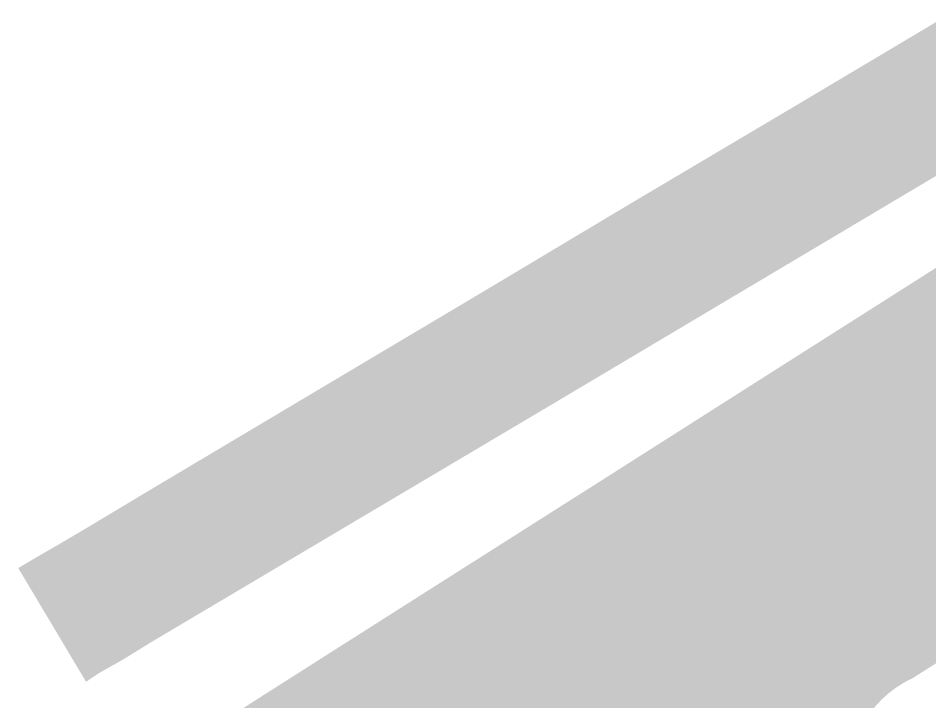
# Model space of a CAD drawing. Header units: inches. Extents: x 96913 to 101138, y 436495 to 440829.
# Drawn here: x 98484.66 to 98532.83, y 440657.66 to 440693.8 of the extents above; entities that cross this region are included whole.
import ezdxf

# ---------------------------------------------------------------- set-up
doc = ezdxf.new("R2010")
doc.units = ezdxf.units.IN
doc.header["$MEASUREMENT"] = 0

msp = doc.modelspace()

# ---------------------------------------------------------------- hatches: boundary and pattern name
h = msp.add_hatch(color=256)
h.paths.add_polyline_path([(98610.625, 440716.19), (98587.847, 440698.165), (98587.51, 440697.893), (98587.34, 440697.737), (98572.845, 440685.361), (98571.901, 440684.582), (98571.518, 440684.261), (98571.128, 440683.946), (98570.733, 440683.639), (98570.332, 440683.34), (98569.926, 440683.048), (98569.514, 440682.764), (98569.096, 440682.488), (98568.674, 440682.219), (98562.318, 440678.193), (98560.852, 440677.248), (98560.228, 440676.878), (98548.152, 440669.18), (98534.651, 440660.633), (98531.952, 440658.919), (98531.477, 440658.674), (98531.07, 440658.419), (98530.686, 440658.13), (98530.327, 440657.811), (98529.996, 440657.462), (98529.696, 440657.088), (98529.427, 440656.689), (98529.193, 440656.269), (98528.995, 440655.832), (98528.834, 440655.379), (98523.35, 440657.069), (98523.033, 440657.215), (98523.025, 440657.219), (98523.017, 440657.222), (98523.009, 440657.225), (98523.001, 440657.228), (98522.992, 440657.231), (98522.984, 440657.234), (98522.976, 440657.237), (98522.967, 440657.24), (98522.959, 440657.242), (98522.951, 440657.244), (98522.76, 440657.292), (98510.864, 440649.708), (98501.705, 440643.918), (98500.853, 440643.374), (98499.993, 440642.826), (98499.565, 440642.553), (98498.29, 440641.747), (98491.121, 440653.87), (98492.36, 440654.659), (98493.649, 440655.499), (98494.554, 440656.043), (98497.838, 440658.146), (98499.993, 440659.517), (98506.684, 440663.772), (98515.53, 440669.39), (98524.381, 440675.022), (98534.073, 440681.183), (98537.625, 440683.438), (98537.669, 440683.464), (98537.712, 440683.493), (98553.534, 440693.562), (98555.029, 440694.885), (98556.096, 440695.931), (98557.55, 440696.961), (98560.11, 440699.266), (98561.166, 440700.323), (98561.452, 440700.878), (98561.845, 440701.507), (98561.832, 440701.845), (98561.559, 440702.151), (98560.744, 440701.762), (98535.58, 440686.901), (98535.552, 440686.885), (98513.452, 440673.729), (98499.993, 440665.741), (98491.7, 440660.818), (98490.221, 440659.905), (98488.872, 440659.139), (98488.243, 440658.712), (98484.658, 440664.728), (98485.509, 440665.232), (98486.827, 440665.994), (98488.203, 440666.805), (98492.062, 440669.119), (98499.993, 440673.844), (98501.084, 440674.494), (98509.224, 440679.339), (98517.361, 440684.206), (98526.393, 440689.563), (98535.116, 440694.761), (98535.394, 440694.943), (98543.581, 440699.806), (98551.743, 440704.668), (98559.912, 440709.541), (98568.761, 440714.807), (98568.933, 440715.042), (98568.934, 440715.24), (98569.03, 440720.198), (98568.924, 440720.346), (98568.249, 440721.36), (98567.92, 440721.859), (98565.514, 440725.313), (98564.94, 440726.138), (98569.071, 440729.02), (98569.13, 440729.055), (98570.227, 440727.4), (98570.394, 440727.148), (98573.09, 440723.249), (98573.92, 440721.824), (98574.221, 440721.224), (98574.473, 440720.593), (98574.841, 440719.625), (98574.847, 440719.609), (98575.136, 440719.024), (98575.26, 440718.839), (98575.639, 440718.748), (98579.692, 440721.067), (98582.734, 440722.814), (98582.757, 440722.826), (98582.764, 440722.83), (98582.77, 440722.834), (98582.774, 440722.837), (98582.786, 440722.844), (98582.963, 440722.976), (98583.026, 440723.359), (98582.349, 440724.353), (98581.888, 440725.03), (98579.61, 440728.338), (98578.107, 440730.539), (98576.89, 440732.306), (98576.755, 440732.498), (98576.149, 440733.36), (98580.1, 440736.331), (98580.63, 440735.562), (98580.87, 440735.243), (98581.879, 440733.903), (98583.185, 440732.008), (98583.268, 440731.953), (98586.385, 440729.819), (98586.644, 440729.795), (98587.077, 440729.795), (98587.504, 440729.833), (98587.89, 440729.902), (98588.271, 440730.004), (98588.642, 440730.14), (98589.005, 440730.311), (98593.454, 440732.924), (98605.609, 440740.13), (98612.896, 440744.441), (98615.433, 440745.936), (98617.271, 440746.846), (98619.471, 440747.842), (98620.41, 440748.217), (98622.333, 440748.863), (98628.017, 440750.762), (98630.362, 440751.54), (98632.287, 440752.19), (98633.022, 440752.48), (98633.75, 440752.786), (98634.471, 440753.108), (98635.185, 440753.445), (98636.858, 440754.308), (98638.083, 440755.132), (98641.605, 440757.425), (98643.948, 440758.96), (98646.768, 440760.826), (98651.016, 440763.701), (98654.476, 440766.059), (98654.756, 440766.25), (98656.543, 440767.453), (98659.114, 440769.262), (98663.305, 440772.202), (98664.131, 440772.746), (98665.67, 440773.662), (98666.374, 440774.045), (98667.087, 440774.413), (98667.808, 440774.764), (98668.536, 440775.1), (98669.882, 440775.643), (98670.818, 440776.037), (98671.753, 440776.468), (98674.459, 440777.892), (98676.977, 440779.402), (98679.43, 440781.04), (98681.975, 440782.731), (98687.543, 440786.441), (98696.123, 440792.139), (98700.959, 440795.349), (98702.581, 440796.501), (98712.496, 440803.617), (98713.369, 440804.24), (98716.821, 440806.69), (98737.028, 440821.152), (98747.342, 440828.572), (98751.564, 440822.591), (98735.704, 440811.257), (98727.374, 440805.208), (98717.809, 440798.334), (98702.316, 440787.085), (98702.106, 440786.998), (98701.026, 440786.104), (98699.974, 440785.177), (98694.991, 440780.231), (98690.744, 440775.982), (98689.883, 440775.143), (98689.003, 440774.324), (98688.104, 440773.526), (98687.188, 440772.747), (98686.254, 440771.99), (98678.702, 440766.637), (98667.377, 440758.599), (98651.15, 440747.066), (98650, 440746.237), (98648.872, 440745.377), (98647.767, 440744.487), (98642.406, 440739.807), (98634.38, 440732.821), (98633.812, 440732.331), (98633.234, 440731.853), (98632.647, 440731.386), (98632.05, 440730.93), (98631.445, 440730.487), (98630.831, 440730.055), (98630.209, 440729.636), (98629.578, 440729.229), (98622.562, 440724.773), (98621.998, 440724.426), (98617.067, 440721.297), (98610.488, 440717.065), (98610.318, 440716.844), (98610.346, 440716.459), (98610.625, 440716.19)], flags=0)
h.paths.add_polyline_path([(98595.848, 440722.037), (98595.782, 440722), (98595.602, 440721.774), (98595.632, 440721.388), (98596.681, 440720.986), (98596.929, 440720.955), (98597.083, 440721.082), (98597.587, 440721.382), (98604.475, 440725.764), (98608.037, 440728.094), (98614.182, 440732.075), (98617.019, 440733.894), (98617.129, 440734.27), (98616.941, 440734.324), (98616.934, 440734.326), (98616.926, 440734.328), (98616.919, 440734.33), (98616.725, 440734.372), (98616.558, 440734.265), (98607.076, 440728.659), (98597.518, 440723.008), (98595.889, 440722.062), (98595.866, 440722.048), (98595.859, 440722.044), (98595.852, 440722.04), (98595.848, 440722.037)], flags=0)

doc.saveas('drawing.dxf')
